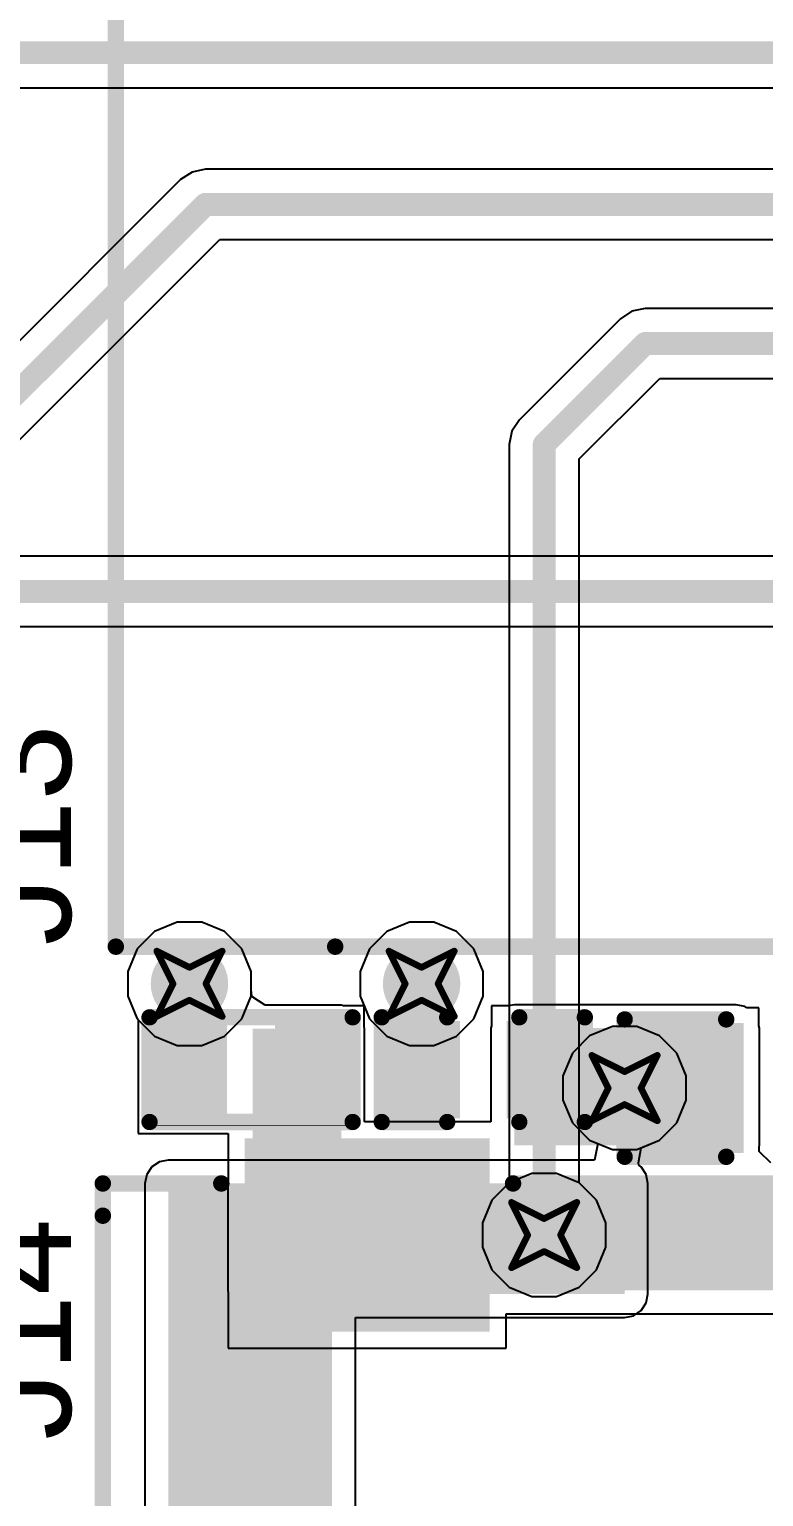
# Model space of a CAD drawing. Header units: inches. Extents: x -3 to 289, y -11 to 89.
# Drawn here: x 15.09 to 20.79, y 13.21 to 24.59 of the extents above; entities that cross this region are included whole.
import ezdxf

# ---------------------------------------------------------------- set-up
doc = ezdxf.new("R2010")
doc.units = ezdxf.units.IN
for name, color, linetype in [('Bottom Layer', 5, 'Continuous'), ('Drill Drawing', 1, 'Continuous'), ('Layer 1', 16, 'Continuous'), ('Layer 2', 76, 'Continuous'), ('Top Layer', 1, 'Continuous'), ('Top Overlay', 2, 'Continuous'), ('Top Paste', 8, 'Continuous'), ('Top Solder', 216, 'Continuous'), ('Via Holes', 16, 'Continuous')]:
    doc.layers.add(name, color=color, linetype=linetype)
doc.styles.add('Arial', font='', dxfattribs={"height": 0.2})
doc.styles.get('Arial').set_extended_font_data('Arial')

# ---------------------------------------------------------------- blocks, each defined once
blk = doc.blocks.new('R___0402_23')
at = {"layer": 'Top Layer'}
for points in [[(-0.699, -0.318), (-0.699, 0.318), (-0.241, 0.318), (-0.241, -0.318)], [(0.241, -0.318), (0.241, 0.318), (0.699, 0.318), (0.699, -0.318)]]:
    blk.add_hatch(color=1, dxfattribs=at).paths.add_polyline_path(points)
at = {"layer": 'Top Paste'}
for points in [[(-0.699, -0.318), (-0.699, 0.318), (-0.241, 0.318), (-0.241, -0.318)], [(0.241, -0.318), (0.241, 0.318), (0.699, 0.318), (0.699, -0.318)]]:
    blk.add_hatch(color=8, dxfattribs=at).paths.add_polyline_path(points)
at = {"layer": 'Top Solder'}
for points in [[(-0.754, -0.373), (-0.754, 0.373), (-0.186, 0.373), (-0.186, -0.373)], [(0.186, -0.373), (0.186, 0.373), (0.754, 0.373), (0.754, -0.373)]]:
    blk.add_hatch(color=216, dxfattribs=at).paths.add_polyline_path(points)
at = {"layer": 'Top Overlay'}
for points, const_width in [([(-0.787, 0.406), (0.787, 0.406)], 0.127), ([(-0.787, -0.406), (-0.787, 0.406)], 0.127), ([(0.787, -0.406), (0.787, 0.406)], 0.127), ([(-0.787, -0.406), (0.787, -0.406)], 0.127), ([(-0.813, -0.432), (0.813, -0.432)], 0.00323)]:
    blk.add_lwpolyline(points, dxfattribs=dict(at, const_width=const_width))
for points, const_width in [([(-0.819, 0.406, 1), (-0.756, 0.406, 1)], 0.0635), ([(-0.819, 0.406, 1), (-0.756, 0.406, 1)], 0.0635), ([(0.756, 0.406, 1), (0.819, 0.406, 1)], 0.0635), ([(0.756, 0.406, 1), (0.819, 0.406, 1)], 0.0635), ([(-0.819, -0.406, 1), (-0.756, -0.406, 1)], 0.0635), ([(-0.819, -0.406, 1), (-0.756, -0.406, 1)], 0.0635), ([(-0.814, -0.432, 1), (-0.812, -0.432, 1)], 0.00161), ([(0.756, -0.406, 1), (0.819, -0.406, 1)], 0.0635), ([(0.756, -0.406, 1), (0.819, -0.406, 1)], 0.0635), ([(0.812, -0.432, 1), (0.814, -0.432, 1)], 0.00161)]:
    blk.add_lwpolyline(points, format="xyb", close=True, dxfattribs=dict(at, const_width=const_width))
blk = doc.blocks.new('693071010811_76')
at = {"layer": 'Top Overlay', "const_width": 0.127}
for points in [[(5.274, 7.426), (1.855, 7.426)], [(6.975, 7.426), (5.274, 7.426)], [(6.975, 7.426), (6.975, -5.844)]]:
    blk.add_lwpolyline(points, dxfattribs=at)
at = {"layer": 'Top Overlay', "const_width": 0.0635}
for points in [[(5.242, 7.426, 1), (5.306, 7.426, 1)], [(5.242, 7.426, 1), (5.306, 7.426, 1)], [(6.943, 7.426, 1), (7.007, 7.426, 1)], [(6.943, 7.426, 1), (7.007, 7.426, 1)]]:
    blk.add_lwpolyline(points, format="xyb", close=True, dxfattribs=at)
blk = doc.blocks.new('693071010811_79')
at = {"layer": 'Top Layer'}
blk.add_hatch(color=1, dxfattribs=at).paths.add_polyline_path([(-5.875, 7.725), (-4.075, 7.725), (-4.075, 6.325), (-5.875, 6.325)])
at = {"layer": 'Top Paste'}
blk.add_hatch(color=8, dxfattribs=at).paths.add_polyline_path([(-5.875, 7.725), (-4.075, 7.725), (-4.075, 6.325), (-5.875, 6.325)])
at = {"layer": 'Top Solder'}
blk.add_hatch(color=216, dxfattribs=at).paths.add_polyline_path([(-5.925, 7.775), (-4.025, 7.775), (-4.025, 6.275), (-5.925, 6.275)])
at = {"layer": 'Top Overlay', "const_width": 0.127}
for points in [[(-7.025, 7.175), (-7.025, 7.425)], [(-7.025, 7.425), (-6.106, 7.425)], [(-3.844, 7.425), (-0.406, 7.425)], [(-7.025, -4.944), (-7.025, 7.175)]]:
    blk.add_lwpolyline(points, dxfattribs=at)
at = {"layer": 'Top Overlay', "const_width": 0.0635}
for points in [[(-7.057, 7.425, 1), (-6.993, 7.425, 1)], [(-7.057, 7.425, 1), (-6.993, 7.425, 1)], [(-6.138, 7.425, 1), (-6.074, 7.425, 1)], [(-3.876, 7.425, 1), (-3.812, 7.425, 1)], [(-7.057, 7.175, 1), (-6.993, 7.175, 1)], [(-7.057, 7.175, 1), (-6.993, 7.175, 1)]]:
    blk.add_lwpolyline(points, format="xyb", close=True, dxfattribs=at)
blk = doc.blocks.new('C___0603_104')
at = {"layer": 'Top Layer'}
for points in [[(-0.381, 0.445), (-0.381, -0.445), (-1.143, -0.445), (-1.143, 0.445)], [(1.143, 0.445), (1.143, -0.445), (0.381, -0.445), (0.381, 0.445)]]:
    blk.add_hatch(color=1, dxfattribs=at).paths.add_polyline_path(points)
at = {"layer": 'Top Paste'}
for points in [[(-0.381, 0.445), (-0.381, -0.445), (-1.143, -0.445), (-1.143, 0.445)], [(1.143, 0.445), (1.143, -0.445), (0.381, -0.445), (0.381, 0.445)]]:
    blk.add_hatch(color=8, dxfattribs=at).paths.add_polyline_path(points)
at = {"layer": 'Top Solder'}
for points in [[(-0.321, 0.504), (-0.321, -0.504), (-1.203, -0.504), (-1.203, 0.504)], [(1.203, 0.504), (1.203, -0.504), (0.321, -0.504), (0.321, 0.504)]]:
    blk.add_hatch(color=216, dxfattribs=at).paths.add_polyline_path(points)
at = {"layer": 'Top Overlay', "const_width": 0.127}
for points in [[(-1.245, 0.533), (-1.245, -0.533)], [(-0.457, 0.533), (-1.245, 0.533)], [(1.245, 0.533), (0.457, 0.533)], [(1.245, 0.533), (1.245, -0.533)], [(-0.457, -0.533), (-1.245, -0.533)], [(1.245, -0.533), (0.457, -0.533)]]:
    blk.add_lwpolyline(points, dxfattribs=at)
at = {"layer": 'Top Overlay', "const_width": 0.0635}
for points in [[(-1.276, 0.533, 1), (-1.213, 0.533, 1)], [(-1.276, 0.533, 1), (-1.213, 0.533, 1)], [(-0.489, 0.533, 1), (-0.425, 0.533, 1)], [(0.425, 0.533, 1), (0.489, 0.533, 1)], [(1.213, 0.533, 1), (1.276, 0.533, 1)], [(1.213, 0.533, 1), (1.276, 0.533, 1)], [(-1.276, -0.533, 1), (-1.213, -0.533, 1)], [(-1.276, -0.533, 1), (-1.213, -0.533, 1)], [(-0.489, -0.533, 1), (-0.425, -0.533, 1)], [(0.425, -0.533, 1), (0.489, -0.533, 1)], [(1.213, -0.533, 1), (1.276, -0.533, 1)], [(1.213, -0.533, 1), (1.276, -0.533, 1)]]:
    blk.add_lwpolyline(points, format="xyb", close=True, dxfattribs=at)
blk = doc.blocks.new('____0402_106')
at = {"layer": 'Top Layer'}
for points in [[(-0.699, -0.318), (-0.699, 0.318), (-0.241, 0.318), (-0.241, -0.318)], [(0.241, -0.318), (0.241, 0.318), (0.699, 0.318), (0.699, -0.318)]]:
    blk.add_hatch(color=1, dxfattribs=at).paths.add_polyline_path(points)
at = {"layer": 'Top Paste'}
for points in [[(-0.699, -0.318), (-0.699, 0.318), (-0.241, 0.318), (-0.241, -0.318)], [(0.241, -0.318), (0.241, 0.318), (0.699, 0.318), (0.699, -0.318)]]:
    blk.add_hatch(color=8, dxfattribs=at).paths.add_polyline_path(points)
at = {"layer": 'Top Solder'}
for points in [[(-0.758, -0.377), (-0.758, 0.377), (-0.181, 0.377), (-0.181, -0.377)], [(0.181, -0.377), (0.181, 0.377), (0.758, 0.377), (0.758, -0.377)]]:
    blk.add_hatch(color=216, dxfattribs=at).paths.add_polyline_path(points)
at = {"layer": 'Top Overlay', "const_width": 0.127}
for points in [[(-0.787, -0.406), (-0.787, 0.406)], [(-0.787, 0.406), (-0.279, 0.406)], [(0.279, 0.406), (0.787, 0.406)], [(0.787, -0.406), (0.787, 0.406)], [(-0.787, -0.406), (-0.279, -0.406)], [(0.279, -0.406), (0.787, -0.406)]]:
    blk.add_lwpolyline(points, dxfattribs=at)
at = {"layer": 'Top Overlay', "const_width": 0.0635}
for points in [[(-0.819, 0.406, 1), (-0.756, 0.406, 1)], [(-0.819, 0.406, 1), (-0.756, 0.406, 1)], [(-0.311, 0.406, 1), (-0.248, 0.406, 1)], [(0.248, 0.406, 1), (0.311, 0.406, 1)], [(0.756, 0.406, 1), (0.819, 0.406, 1)], [(0.756, 0.406, 1), (0.819, 0.406, 1)], [(-0.819, -0.406, 1), (-0.756, -0.406, 1)], [(-0.819, -0.406, 1), (-0.756, -0.406, 1)], [(-0.311, -0.406, 1), (-0.248, -0.406, 1)], [(0.248, -0.406, 1), (0.311, -0.406, 1)], [(0.756, -0.406, 1), (0.819, -0.406, 1)], [(0.756, -0.406, 1), (0.819, -0.406, 1)]]:
    blk.add_lwpolyline(points, format="xyb", close=True, dxfattribs=at)

msp = doc.modelspace()

# ---------------------------------------------------------------- hatches: boundary and pattern name
at = {"layer": 'Bottom Layer'}
h = msp.add_hatch(color=5, dxfattribs=at)
edge = h.paths.add_edge_path()
edge.add_arc((16.333, 17.186), 0.3, 0, 360)
h = msp.add_hatch(color=5, dxfattribs=at)
edge = h.paths.add_edge_path()
edge.add_arc((18.133, 17.186), 0.3, 0, 360)
h = msp.add_hatch(color=5, dxfattribs=at)
edge = h.paths.add_edge_path()
edge.add_arc((19.707, 16.377), 0.3, 0, 360)
h = msp.add_hatch(color=5, dxfattribs=at)
edge = h.paths.add_edge_path()
edge.add_arc((19.083, 15.237), 0.3, 0, 360)
at = {"layer": 'Layer 1'}
h = msp.add_hatch(color=16, dxfattribs=at)
edge = h.paths.add_edge_path()
edge.add_arc((16.333, 17.186), 0.3, 0, 360)
h = msp.add_hatch(color=16, dxfattribs=at)
edge = h.paths.add_edge_path()
edge.add_arc((18.133, 17.186), 0.3, 0, 360)
h = msp.add_hatch(color=16, dxfattribs=at)
edge = h.paths.add_edge_path()
edge.add_arc((19.707, 16.377), 0.3, 0, 360)
h = msp.add_hatch(color=16, dxfattribs=at)
edge = h.paths.add_edge_path()
edge.add_arc((19.083, 15.237), 0.3, 0, 360)
at = {"layer": 'Layer 2'}
h = msp.add_hatch(color=76, dxfattribs=at)
edge = h.paths.add_edge_path()
edge.add_arc((16.333, 17.186), 0.3, 0, 360)
h = msp.add_hatch(color=76, dxfattribs=at)
edge = h.paths.add_edge_path()
edge.add_arc((18.133, 17.186), 0.3, 0, 360)
h = msp.add_hatch(color=76, dxfattribs=at)
edge = h.paths.add_edge_path()
edge.add_arc((19.707, 16.377), 0.3, 0, 360)
for points in [[(16.169, 2.083), (17.439, 2.083), (17.439, 15.638), (16.169, 15.638)], [(16.169, 14.779), (19.707, 14.779), (19.707, 15.638), (16.169, 15.638)]]:
    msp.add_hatch(color=76, dxfattribs=at).paths.add_polyline_path(points)
h = msp.add_hatch(color=76, dxfattribs=at)
edge = h.paths.add_edge_path()
edge.add_arc((19.083, 15.237), 0.3, 0, 360)
at = {"layer": 'Top Layer'}
h = msp.add_hatch(color=1, dxfattribs=at)
edge = h.paths.add_edge_path()
edge.add_arc((16.333, 17.186), 0.3, 0, 360)
h = msp.add_hatch(color=1, dxfattribs=at)
edge = h.paths.add_edge_path()
edge.add_arc((18.133, 17.186), 0.3, 0, 360)
for points in [[(16.824, 15.008), (17.51, 15.008), (17.51, 16.837), (16.824, 16.837)], [(20.571, 16.843), (18.852, 16.843), (18.852, 15.933), (20.571, 15.933)], [(16.811, 14.807), (24.311, 14.807), (24.311, 15.615), (16.811, 15.615)]]:
    msp.add_hatch(color=1, dxfattribs=at).paths.add_polyline_path(points)
h = msp.add_hatch(color=1, dxfattribs=at)
edge = h.paths.add_edge_path()
edge.add_arc((19.707, 16.377), 0.3, 0, 360)
h = msp.add_hatch(color=1, dxfattribs=at)
edge = h.paths.add_edge_path()
edge.add_arc((19.083, 15.237), 0.3, 0, 360)
at = {"layer": 'Via Holes'}
h = msp.add_hatch(color=7, dxfattribs=at)
edge = h.paths.add_edge_path()
edge.add_arc((16.333, 17.186), 0.15, 0, 360)
h = msp.add_hatch(color=7, dxfattribs=at)
edge = h.paths.add_edge_path()
edge.add_arc((18.133, 17.186), 0.15, 0, 360)
h = msp.add_hatch(color=7, dxfattribs=at)
edge = h.paths.add_edge_path()
edge.add_arc((19.707, 16.377), 0.15, 0, 360)
h = msp.add_hatch(color=7, dxfattribs=at)
edge = h.paths.add_edge_path()
edge.add_arc((19.083, 15.237), 0.15, 0, 360)

# ---------------------------------------------------------------- linework, layer by layer
at = {"layer": 'Bottom Layer'}
for p, q in [((8.665, 24.137), (56.929, 24.137)), ((16.353, 23.483), (16.264, 23.424)), ((16.457, 23.504), (16.353, 23.483)), ((55.331, 23.504), (16.457, 23.504)), ((16.264, 23.424), (11.193, 18.353)), ((16.264, 23.424), (16.264, 23.424)), ((11.578, 17.968), (16.569, 22.96)), ((16.569, 22.96), (55.331, 22.96)), ((19.867, 22.425), (19.763, 22.404)), ((52.334, 22.425), (19.867, 22.425)), ((19.675, 22.345), (18.891, 21.562)), ((19.763, 22.404), (19.675, 22.345)), ((19.355, 21.257), (19.98, 21.881)), ((19.98, 21.881), (38.285, 21.881)), ((18.891, 21.562), (18.832, 21.473)), ((18.832, 21.473), (18.811, 21.369)), ((18.811, 21.369), (18.811, 15.641)), ((19.355, 15.641), (19.355, 21.257)), ((16.238, 17.664), (16.063, 17.591)), ((16.428, 17.664), (16.238, 17.664)), ((16.604, 17.591), (16.428, 17.664)), ((18.038, 17.664), (17.863, 17.591)), ((18.228, 17.664), (18.038, 17.664)), ((18.404, 17.591), (18.228, 17.664)), ((16.063, 17.591), (15.928, 17.457)), ((16.738, 17.457), (16.604, 17.591)), ((17.863, 17.591), (17.728, 17.457)), ((18.538, 17.457), (18.404, 17.591)), ((15.928, 17.457), (15.856, 17.281)), ((16.811, 17.281), (16.738, 17.457)), ((17.728, 17.457), (17.656, 17.281)), ((18.611, 17.281), (18.538, 17.457)), ((15.856, 17.281), (15.856, 17.091)), ((16.811, 17.091), (16.811, 17.281)), ((17.656, 17.281), (17.656, 17.091)), ((18.611, 17.091), (18.611, 17.281)), ((15.856, 17.091), (15.928, 16.915)), ((16.738, 16.915), (16.811, 17.091)), ((17.656, 17.091), (17.728, 16.915)), ((18.538, 16.915), (18.611, 17.091)), ((15.928, 16.915), (16.063, 16.781)), ((16.604, 16.781), (16.738, 16.915)), ((17.728, 16.915), (17.863, 16.781)), ((18.404, 16.781), (18.538, 16.915)), ((16.063, 16.781), (16.238, 16.708)), ((16.428, 16.708), (16.604, 16.781)), ((17.863, 16.781), (18.038, 16.708)), ((18.228, 16.708), (18.404, 16.781)), ((16.238, 16.708), (16.428, 16.708)), ((18.038, 16.708), (18.228, 16.708)), ((18.811, 15.641), (18.678, 15.508)), ((19.488, 15.508), (19.355, 15.641)), ((18.678, 15.508), (18.606, 15.332)), ((19.561, 15.332), (19.488, 15.508)), ((18.606, 15.332), (18.606, 15.142)), ((19.561, 15.142), (19.561, 15.332)), ((18.606, 15.142), (18.678, 14.966)), ((19.488, 14.966), (19.561, 15.142)), ((18.678, 14.966), (18.813, 14.832)), ((19.354, 14.832), (19.488, 14.966)), ((18.813, 14.832), (18.988, 14.759)), ((19.178, 14.759), (19.354, 14.832)), ((18.988, 14.759), (19.178, 14.759))]:
    msp.add_line(p, q, dxfattribs=at)
at = {"layer": 'Bottom Layer', "const_width": 0.178}
for points in [[(8.261, 24.409), (58.647, 24.409)], [(11.1, 17.875), (16.457, 23.232)], [(16.457, 23.232), (55.735, 23.232)], [(19.083, 21.369), (19.867, 22.153)], [(19.867, 22.153), (52.738, 22.153)], [(19.083, 15.237), (19.083, 21.369)]]:
    msp.add_lwpolyline(points, dxfattribs=at)
at = {"layer": 'Bottom Layer', "const_width": 0.0889}
for points in [[(16.412, 23.232, 1), (16.501, 23.232, 1)], [(16.412, 23.232, 1), (16.501, 23.232, 1)], [(19.822, 22.153, 1), (19.911, 22.153, 1)], [(19.822, 22.153, 1), (19.911, 22.153, 1)], [(19.039, 21.369, 1), (19.128, 21.369, 1)], [(19.039, 21.369, 1), (19.128, 21.369, 1)], [(19.039, 15.237, 1), (19.128, 15.237, 1)]]:
    msp.add_lwpolyline(points, format="xyb", close=True, dxfattribs=at)
at = {"layer": 'Drill Drawing', "const_width": 0.0508}
for points in [[(16.079, 17.44), (16.333, 17.313)], [(16.079, 17.44), (16.206, 17.186)], [(16.333, 17.313), (16.587, 17.44)], [(16.46, 17.186), (16.587, 17.44)], [(17.879, 17.44), (18.133, 17.313)], [(17.879, 17.44), (18.006, 17.186)], [(18.133, 17.313), (18.387, 17.44)], [(18.26, 17.186), (18.387, 17.44)], [(16.079, 16.932), (16.206, 17.186)], [(16.46, 17.186), (16.587, 16.932)], [(17.879, 16.932), (18.006, 17.186)], [(18.26, 17.186), (18.387, 16.932)], [(16.079, 16.932), (16.333, 17.059)], [(16.333, 17.059), (16.587, 16.932)], [(17.879, 16.932), (18.133, 17.059)], [(18.133, 17.059), (18.387, 16.932)], [(19.453, 16.631), (19.707, 16.504)], [(19.453, 16.631), (19.58, 16.377)], [(19.707, 16.504), (19.961, 16.631)], [(19.834, 16.377), (19.961, 16.631)], [(19.453, 16.123), (19.58, 16.377)], [(19.834, 16.377), (19.961, 16.123)], [(19.453, 16.123), (19.707, 16.25)], [(19.707, 16.25), (19.961, 16.123)], [(18.829, 15.491), (19.083, 15.364)], [(18.829, 15.491), (18.956, 15.237)], [(19.083, 15.364), (19.337, 15.491)], [(19.21, 15.237), (19.337, 15.491)], [(18.829, 14.983), (18.956, 15.237)], [(19.21, 15.237), (19.337, 14.983)], [(18.829, 14.983), (19.083, 15.11)], [(19.083, 15.11), (19.337, 14.983)]]:
    msp.add_lwpolyline(points, dxfattribs=at)
at = {"layer": 'Drill Drawing', "const_width": 0.0254}
for points in [[(16.067, 17.44, 1), (16.092, 17.44, 1)], [(16.067, 17.44, 1), (16.092, 17.44, 1)], [(16.575, 17.44, 1), (16.6, 17.44, 1)], [(16.575, 17.44, 1), (16.6, 17.44, 1)], [(17.867, 17.44, 1), (17.892, 17.44, 1)], [(17.867, 17.44, 1), (17.892, 17.44, 1)], [(18.375, 17.44, 1), (18.4, 17.44, 1)], [(18.375, 17.44, 1), (18.4, 17.44, 1)], [(16.321, 17.313, 1), (16.346, 17.313, 1)], [(16.321, 17.313, 1), (16.346, 17.313, 1)], [(18.121, 17.313, 1), (18.146, 17.313, 1)], [(18.121, 17.313, 1), (18.146, 17.313, 1)], [(16.194, 17.186, 1), (16.219, 17.186, 1)], [(16.194, 17.186, 1), (16.219, 17.186, 1)], [(16.448, 17.186, 1), (16.473, 17.186, 1)], [(16.448, 17.186, 1), (16.473, 17.186, 1)], [(17.994, 17.186, 1), (18.019, 17.186, 1)], [(17.994, 17.186, 1), (18.019, 17.186, 1)], [(18.248, 17.186, 1), (18.273, 17.186, 1)], [(18.248, 17.186, 1), (18.273, 17.186, 1)], [(16.321, 17.059, 1), (16.346, 17.059, 1)], [(16.321, 17.059, 1), (16.346, 17.059, 1)], [(18.121, 17.059, 1), (18.146, 17.059, 1)], [(18.121, 17.059, 1), (18.146, 17.059, 1)], [(16.067, 16.932, 1), (16.092, 16.932, 1)], [(16.067, 16.932, 1), (16.092, 16.932, 1)], [(16.575, 16.932, 1), (16.6, 16.932, 1)], [(16.575, 16.932, 1), (16.6, 16.932, 1)], [(17.867, 16.932, 1), (17.892, 16.932, 1)], [(17.867, 16.932, 1), (17.892, 16.932, 1)], [(18.375, 16.932, 1), (18.4, 16.932, 1)], [(18.375, 16.932, 1), (18.4, 16.932, 1)], [(19.44, 16.631, 1), (19.466, 16.631, 1)], [(19.44, 16.631, 1), (19.466, 16.631, 1)], [(19.948, 16.631, 1), (19.974, 16.631, 1)], [(19.948, 16.631, 1), (19.974, 16.631, 1)], [(19.694, 16.504, 1), (19.72, 16.504, 1)], [(19.694, 16.504, 1), (19.72, 16.504, 1)], [(19.567, 16.377, 1), (19.593, 16.377, 1)], [(19.567, 16.377, 1), (19.593, 16.377, 1)], [(19.821, 16.377, 1), (19.847, 16.377, 1)], [(19.821, 16.377, 1), (19.847, 16.377, 1)], [(19.694, 16.25, 1), (19.72, 16.25, 1)], [(19.694, 16.25, 1), (19.72, 16.25, 1)], [(19.44, 16.123, 1), (19.466, 16.123, 1)], [(19.44, 16.123, 1), (19.466, 16.123, 1)], [(19.948, 16.123, 1), (19.974, 16.123, 1)], [(19.948, 16.123, 1), (19.974, 16.123, 1)], [(18.817, 15.491, 1), (18.842, 15.491, 1)], [(18.817, 15.491, 1), (18.842, 15.491, 1)], [(19.325, 15.491, 1), (19.35, 15.491, 1)], [(19.325, 15.491, 1), (19.35, 15.491, 1)], [(19.071, 15.364, 1), (19.096, 15.364, 1)], [(19.071, 15.364, 1), (19.096, 15.364, 1)], [(18.944, 15.237, 1), (18.969, 15.237, 1)], [(18.944, 15.237, 1), (18.969, 15.237, 1)], [(19.198, 15.237, 1), (19.223, 15.237, 1)], [(19.198, 15.237, 1), (19.223, 15.237, 1)], [(19.071, 15.11, 1), (19.096, 15.11, 1)], [(19.071, 15.11, 1), (19.096, 15.11, 1)], [(18.817, 14.983, 1), (18.842, 14.983, 1)], [(18.817, 14.983, 1), (18.842, 14.983, 1)], [(19.325, 14.983, 1), (19.35, 14.983, 1)], [(19.325, 14.983, 1), (19.35, 14.983, 1)]]:
    msp.add_lwpolyline(points, format="xyb", close=True, dxfattribs=at)
at = {"layer": 'Layer 1'}
for p, q in [((16.238, 17.664), (16.063, 17.591)), ((16.428, 17.664), (16.238, 17.664)), ((16.604, 17.591), (16.428, 17.664)), ((16.063, 17.591), (15.928, 17.457)), ((16.738, 17.457), (16.604, 17.591)), ((15.928, 17.457), (15.856, 17.281)), ((16.811, 17.281), (16.738, 17.457)), ((15.856, 17.281), (15.856, 17.091)), ((16.811, 17.091), (16.811, 17.281)), ((15.856, 17.091), (15.928, 16.915)), ((16.738, 16.915), (16.811, 17.091)), ((15.928, 16.915), (16.063, 16.781)), ((16.604, 16.781), (16.738, 16.915)), ((19.612, 16.855), (19.436, 16.782)), ((19.802, 16.855), (19.612, 16.855)), ((19.978, 16.782), (19.802, 16.855)), ((16.063, 16.781), (16.238, 16.708)), ((16.428, 16.708), (16.604, 16.781)), ((19.436, 16.782), (19.302, 16.648)), ((20.112, 16.648), (19.978, 16.782)), ((16.238, 16.708), (16.428, 16.708)), ((19.302, 16.648), (19.229, 16.472)), ((20.185, 16.472), (20.112, 16.648)), ((19.229, 16.472), (19.229, 16.282)), ((20.185, 16.282), (20.185, 16.472)), ((19.229, 16.282), (19.302, 16.107)), ((20.112, 16.107), (20.185, 16.282)), ((19.302, 16.107), (19.436, 15.972)), ((19.978, 15.972), (20.112, 16.107)), ((19.436, 15.972), (19.612, 15.9)), ((19.802, 15.9), (19.978, 15.972)), ((19.612, 15.9), (19.802, 15.9)), ((18.988, 15.715), (18.813, 15.642)), ((19.178, 15.715), (18.988, 15.715)), ((19.354, 15.642), (19.178, 15.715)), ((18.813, 15.642), (18.678, 15.508)), ((19.488, 15.508), (19.354, 15.642)), ((18.678, 15.508), (18.606, 15.332)), ((19.561, 15.332), (19.488, 15.508)), ((18.606, 15.332), (18.606, 15.142)), ((19.561, 15.142), (19.561, 15.332)), ((18.606, 15.142), (18.678, 14.966)), ((19.488, 14.966), (19.561, 15.142)), ((18.678, 14.966), (18.813, 14.832)), ((19.354, 14.832), (19.488, 14.966)), ((18.813, 14.832), (18.988, 14.759)), ((19.178, 14.759), (19.354, 14.832)), ((18.988, 14.759), (19.178, 14.759))]:
    msp.add_line(p, q, dxfattribs=at)
at = {"layer": 'Layer 2'}
for p, q in [((18.038, 17.664), (17.863, 17.591)), ((18.228, 17.664), (18.038, 17.664)), ((18.404, 17.591), (18.228, 17.664)), ((17.863, 17.591), (17.728, 17.457)), ((18.538, 17.457), (18.404, 17.591)), ((17.728, 17.457), (17.656, 17.281)), ((18.611, 17.281), (18.538, 17.457)), ((17.656, 17.281), (17.656, 17.091)), ((18.611, 17.091), (18.611, 17.281)), ((17.656, 17.091), (17.728, 16.915)), ((18.538, 16.915), (18.611, 17.091)), ((17.728, 16.915), (17.863, 16.781)), ((18.404, 16.781), (18.538, 16.915)), ((19.612, 16.855), (19.436, 16.782)), ((19.802, 16.855), (19.612, 16.855)), ((19.978, 16.782), (19.802, 16.855)), ((17.863, 16.781), (18.038, 16.708)), ((18.228, 16.708), (18.404, 16.781)), ((19.436, 16.782), (19.302, 16.648)), ((20.112, 16.648), (19.978, 16.782)), ((18.038, 16.708), (18.228, 16.708)), ((19.302, 16.648), (19.229, 16.472)), ((20.185, 16.472), (20.112, 16.648)), ((19.229, 16.472), (19.229, 16.282)), ((20.185, 16.282), (20.185, 16.472)), ((19.229, 16.282), (19.302, 16.107)), ((20.112, 16.107), (20.185, 16.282)), ((19.302, 16.107), (19.436, 15.972)), ((19.978, 15.972), (20.112, 16.107)), ((19.436, 15.972), (19.499, 15.946)), ((19.499, 15.946), (19.474, 15.819)), ((19.836, 15.913), (19.978, 15.972)), ((19.814, 15.798), (19.836, 15.913)), ((16.002, 15.707), (15.988, 15.638)), ((16.041, 15.766), (16.002, 15.707)), ((16.1, 15.806), (16.041, 15.766)), ((16.169, 15.819), (16.1, 15.806)), ((19.474, 15.819), (16.169, 15.819)), ((19.817, 15.779), (19.814, 15.798)), ((19.835, 15.766), (19.817, 15.779)), ((19.875, 15.707), (19.835, 15.766)), ((19.888, 15.638), (19.875, 15.707)), ((15.988, 15.638), (15.988, 14.779)), ((19.888, 14.779), (19.888, 15.638)), ((15.988, 14.779), (15.988, 2.083)), ((19.835, 14.651), (19.875, 14.71)), ((19.875, 14.71), (19.888, 14.779)), ((17.62, 6.615), (17.62, 14.598)), ((17.62, 14.598), (19.707, 14.598)), ((19.707, 14.598), (19.776, 14.611)), ((19.776, 14.611), (19.835, 14.651))]:
    msp.add_line(p, q, dxfattribs=at)
at = {"layer": 'Top Layer'}
for p, q in [((43.997, 20.502), (11.729, 20.502)), ((11.729, 19.958), (23.357, 19.958)), ((16.238, 17.664), (16.063, 17.591)), ((16.428, 17.664), (16.238, 17.664)), ((16.604, 17.591), (16.428, 17.664)), ((16.063, 17.591), (15.928, 17.457)), ((16.738, 17.457), (16.604, 17.591)), ((15.928, 17.457), (15.856, 17.281)), ((16.811, 17.281), (16.738, 17.457)), ((15.856, 17.281), (15.856, 17.091)), ((16.811, 17.141), (16.811, 17.281)), ((15.856, 17.091), (15.928, 16.915)), ((16.817, 17.087), (16.811, 17.141)), ((16.919, 17.019), (16.817, 17.087)), ((17.51, 17.019), (16.919, 17.019)), ((17.527, 17.015), (17.51, 17.019)), ((17.687, 17.015), (17.527, 17.015)), ((17.687, 16.855), (17.687, 17.015)), ((18.808, 17.015), (18.675, 17.015)), ((18.675, 17.015), (18.675, 16.86)), ((18.852, 17.024), (18.808, 17.015)), ((20.571, 17.024), (18.852, 17.024)), ((20.64, 17.01), (20.571, 17.024)), ((20.656, 17), (20.64, 17.01)), ((20.748, 17), (20.656, 17)), ((20.748, 16.86), (20.748, 17)), ((15.928, 16.915), (15.935, 16.909)), ((15.935, 16.909), (15.935, 16.024)), ((17.691, 16.837), (17.687, 16.855)), ((18.675, 16.86), (18.671, 16.843)), ((20.752, 16.843), (20.748, 16.86)), ((17.691, 16.115), (17.691, 16.837)), ((18.671, 16.843), (18.671, 16.115)), ((20.752, 15.933), (20.752, 16.843)), ((18.671, 16.115), (17.691, 16.115)), ((15.935, 16.024), (16.633, 16.024)), ((16.633, 16.024), (16.633, 15.632)), ((20.75, 15.923), (20.752, 15.933)), ((20.75, 15.886), (20.75, 15.923)), ((20.84, 15.796), (20.75, 15.886)), ((16.633, 15.632), (16.63, 15.615)), ((16.63, 15.615), (16.63, 14.807)), ((16.63, 14.807), (16.633, 14.79)), ((16.633, 14.79), (16.633, 14.359)), ((18.789, 14.359), (18.789, 14.626)), ((18.789, 14.626), (22.333, 14.626)), ((16.633, 14.359), (18.789, 14.359))]:
    msp.add_line(p, q, dxfattribs=at)
at = {"layer": 'Top Layer', "const_width": 0.178}
for points in [[(11.325, 20.23), (57.798, 20.23)], [(16.341, 16.456), (16.341, 17.186)], [(18.141, 16.456), (18.141, 17.186)]]:
    msp.add_lwpolyline(points, dxfattribs=at)
at = {"layer": 'Top Layer', "const_width": 0.0889}
for points in [[(16.297, 17.186, 1), (16.386, 17.186, 1)], [(18.097, 17.186, 1), (18.186, 17.186, 1)], [(16.297, 16.456, 1), (16.386, 16.456, 1)], [(18.097, 16.456, 1), (18.186, 16.456, 1)]]:
    msp.add_lwpolyline(points, format="xyb", close=True, dxfattribs=at)

# ---------------------------------------------------------------- block references
at = {"rotation": 180}
for name, p in [('693071010811_76', (22.737, 24.9)), ('C___0603_104', (20.952, 16.377))]:
    msp.add_blockref(name, p, dxfattribs=at)
for name, p in [('R___0402_23', (16.811, 16.52)), ('____0402_106', (18.611, 16.52)), ('693071010811_79', (22.686, 8.212))]:
    msp.add_blockref(name, p)

# ---------------------------------------------------------------- texts
at = {"layer": 'Top Overlay', "style": 'Arial'}
for s, p in [('J13', (15.414, 17.483)), ('J14', (15.414, 13.647))]:
    msp.add_text(s, height=0.762, rotation=90, dxfattribs=at).set_placement(p)

doc.saveas('drawing.dxf')
